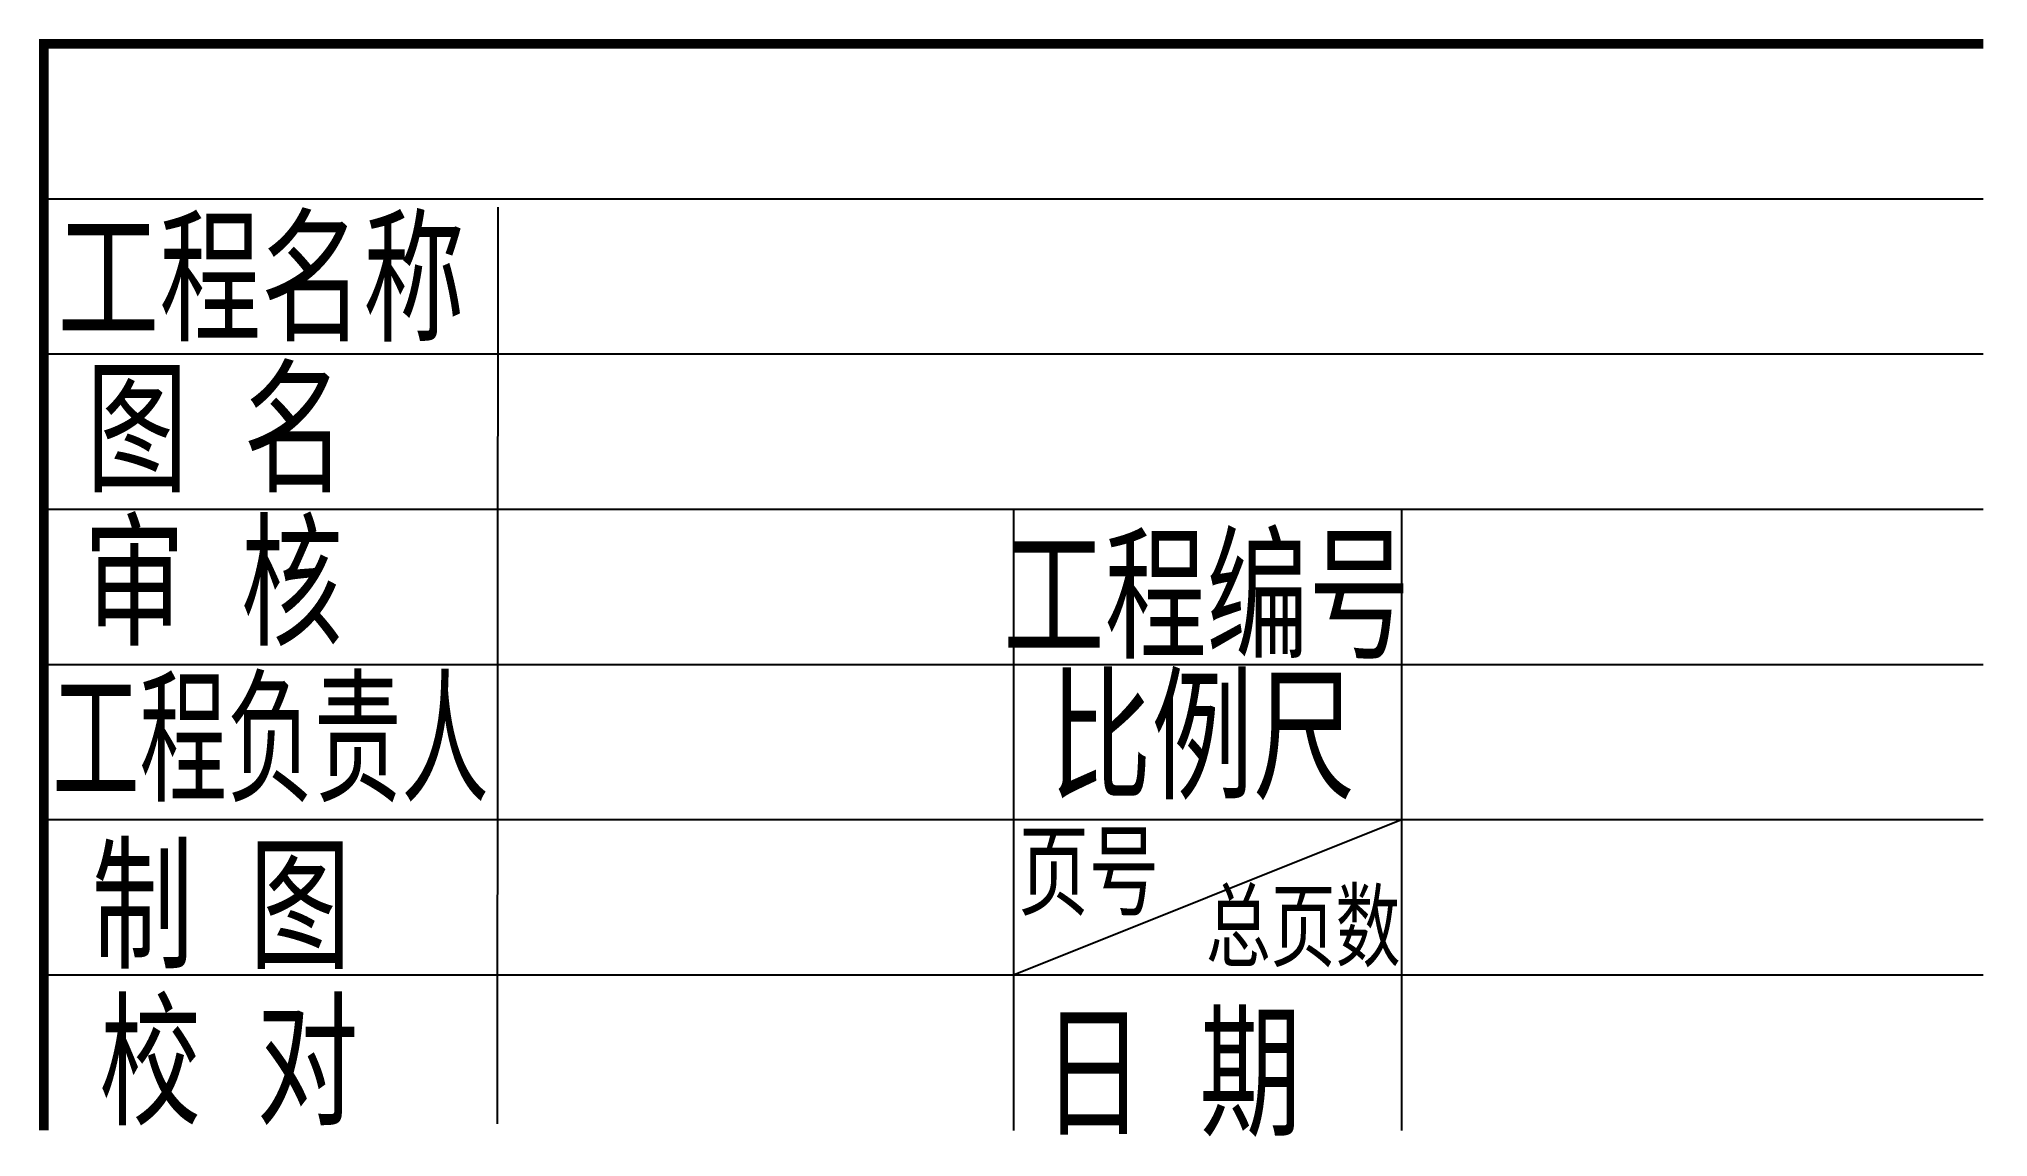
# Model space of a CAD drawing. Extents: x -0.1 to 0, y -0.001 to 0.056.
import ezdxf

# ---------------------------------------------------------------- set-up
doc = ezdxf.new("R2010")
doc.units = 0
doc.header["$MEASUREMENT"] = 0
doc.layers.get('0').update_dxf_attribs({"linetype": 'CONTINUOUS'})
doc.styles.add('LZ_FONTS_FS', font='hxm.ttf', dxfattribs={"width": 0.7})

msp = doc.modelspace()

# ---------------------------------------------------------------- linework, layer by layer
for p, q in [((0.00006, 0.04773), (-0.09994, 0.04773)), ((-0.07653, 0.04731), (-0.07656, 0.00007)), ((0.00006, 0.03973), (-0.09994, 0.03973)), ((0.00006, 0.03173), (-0.09994, 0.03173)), ((-0.04994, 0.03173), (-0.04994, -0.00027)), ((-0.02994, 0.03173), (-0.02994, -0.00027)), ((0.00006, 0.02373), (-0.09994, 0.02373)), ((0.00006, 0.02373), (-0.09994, 0.02373)), ((0.00006, 0.01573), (-0.09994, 0.01573)), ((-0.02994, 0.01573), (-0.04994, 0.00773)), ((0.00006, 0.00773), (-0.09994, 0.00773))]:
    msp.add_line(p, q)
at = {"const_width": 0.0005}
msp.add_lwpolyline([(-0.09994, -0.00027), (-0.09994, 0.05573), (0.00006, 0.05573)], dxfattribs=at)

# ---------------------------------------------------------------- texts
at = {"style": 'LZ_FONTS_FS'}
for s, height, width, p in [('工程名称', 0.0055, 0.7, (-0.09924, 0.04099)), ('图  名', 0.0055, 0.7, (-0.09776, 0.03321)), ('审  核', 0.0055, 0.7, (-0.0979, 0.0253)), ('工程编号', 0.0055, 0.7, (-0.05049, 0.02463)), ('工程负责人', 0.0055, 0.6, (-0.09951, 0.01725)), ('比例尺', 0.0055, 0.7, (-0.04808, 0.01738)), ('页号', 0.0038, 0.7, (-0.04969, 0.01121)), ('制  图', 0.0055, 0.7, (-0.09747, 0.00865)), ('总页数', 0.0035, 0.7, (-0.04002, 0.00853)), ('校  对', 0.0055, 0.7, (-0.09709, 0.00059)), ('日  期', 0.0055, 0.7, (-0.04846, 0.00002))]:
    msp.add_text(s, height=height, dxfattribs=dict(at, width=width)).set_placement(p)

doc.saveas('drawing.dxf')
